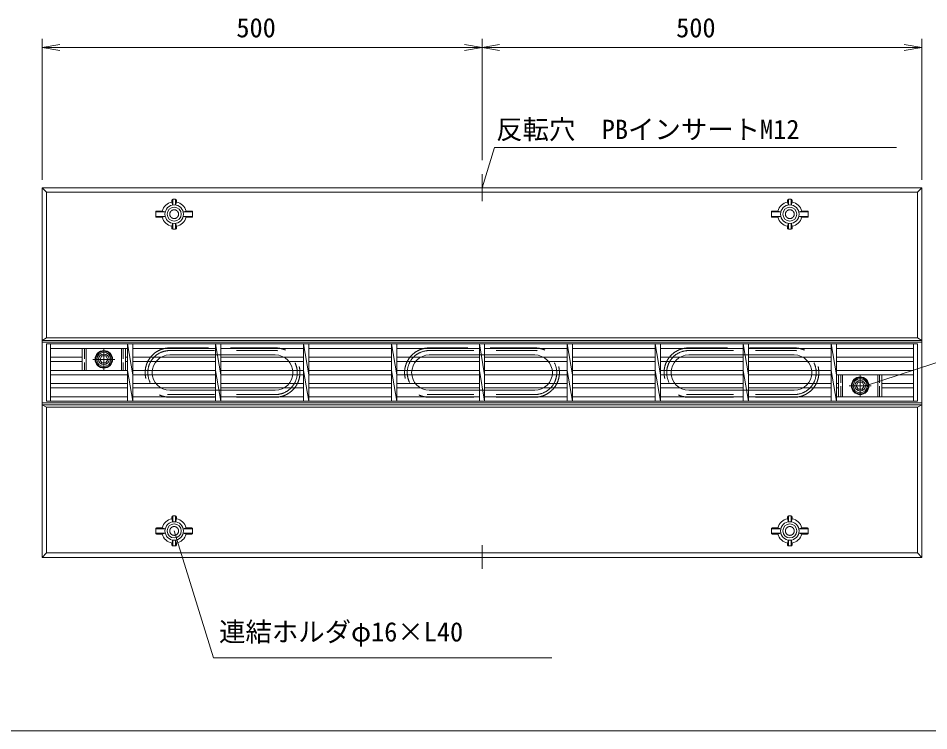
# Model space of a CAD drawing. Units: millimetres, scale not verified. Extents: x 1573 to 15247, y 1105 to 10775.
# Drawn here: x 6499 to 11676, y 1105 to 5154 of the extents above; entities that cross this region are included whole.
import ezdxf
from ezdxf.enums import TextEntityAlignment as Align

# ---------------------------------------------------------------- set-up
doc = ezdxf.new("R2010")
doc.units = ezdxf.units.MM
doc.header["$LTSCALE"] = 20
for name, pattern in [('USER1', [19, 12.7, -6.3]), ('USER2', [4, 3, -1]), ('USER3', [13, 10, -1, 1, -1])]:
    doc.linetypes.add(name, pattern=pattern)
for name, color, linetype, lineweight in [('0_2', 7, 'Continuous', 18), ('D-STR-DIM（寸法）', 7, 'Continuous', 18), ('D-STR-HTXT（旗揚げ）', 7, 'Continuous', 18), ('D-STR-STR1（構造物）', 7, 'Continuous', 18), ('D-STR（構造物外形線）', 1, 'Continuous', 18), ('D-TTL(外枠）', 2, 'Continuous', 18), ('用紙-用紙-GR1_01', 7, 'Continuous', 18)]:
    doc.layers.add(name, color=color, linetype=linetype, lineweight=lineweight)
doc.layers.add('D-STR-TXT（文字）', color=7, linetype='Continuous')
doc.styles.add('ＭＳ ゴシック', font='')
doc.styles.get('ＭＳ ゴシック').set_extended_font_data('MS Gothic')

msp = doc.modelspace()

# ---------------------------------------------------------------- linework, layer by layer
at = {"layer": '0_2'}
for p, q in [((6635.92, 4987.33), (6735.92, 5003.99)), ((6735.92, 4970.66), (6635.92, 4987.33)), ((6635.92, 4987.33), (6735.92, 4987.33)), ((9035.92, 5003.99), (9135.92, 4987.33)), ((9135.92, 4987.33), (9035.92, 4970.66)), ((9135.92, 4987.33), (9035.92, 4987.33)), ((9135.92, 4987.33), (9235.92, 5003.99)), ((9235.92, 4970.66), (9135.92, 4987.33)), ((9135.92, 4987.33), (9235.92, 4987.33)), ((11535.92, 5003.99), (11635.92, 4987.33)), ((11635.92, 4987.33), (11535.92, 4970.66)), ((11635.92, 4987.33), (11535.92, 4987.33))]:
    msp.add_line(p, q, dxfattribs=at)
at = {"layer": 'D-STR-DIM（寸法）'}
for p, q in [((6635.92, 4236.55), (6635.92, 5037.33)), ((9135.92, 4347.36), (9135.92, 5037.33)), ((9135.92, 4347.36), (9135.92, 5037.33)), ((11635.92, 4236.55), (11635.92, 5037.33)), ((9035.92, 4987.33), (6735.92, 4987.33)), ((11535.92, 4987.33), (9235.92, 4987.33))]:
    msp.add_line(p, q, dxfattribs=at)
at = {"layer": 'D-STR-HTXT（旗揚げ）'}
for p, q in [((9135.92, 4190.55), (9206.44, 4419.38)), ((9206.44, 4419.38), (11491.51, 4419.38)), ((11315.92, 3065.55), (11843.14, 3236.91)), ((7385.92, 2240.55), (7609.31, 1518.9)), ((7609.31, 1518.9), (9532.36, 1518.9))]:
    msp.add_line(p, q, dxfattribs=at)
at = {"layer": 'D-STR-STR1（構造物）'}
for p, q in [((9135.92, 4267.36), (9135.92, 4114.16)), ((9135.92, 4190.55), (9136.29, 4200.54)), ((9135.92, 4190.55), (9138.87, 4200.1)), ((9135.92, 4190.55), (9141.24, 4199.01)), ((7373.42, 4109.42), (7373.42, 4121.05)), ((7378.42, 4092.51), (7373.42, 4109.42)), ((7377.92, 4125.55), (7393.92, 4125.55)), ((7378.42, 4125.55), (7378.42, 4092.51)), ((7393.42, 4125.55), (7393.42, 4092.51)), ((7398.42, 4109.42), (7393.42, 4092.51)), ((7398.42, 4121.05), (7398.42, 4109.42)), ((10873.42, 4121.05), (10873.42, 4109.42)), ((10873.42, 4109.42), (10878.42, 4092.51)), ((10893.92, 4125.55), (10877.92, 4125.55)), ((10878.42, 4125.55), (10878.42, 4092.51)), ((10893.42, 4125.55), (10893.42, 4092.51)), ((10893.42, 4092.51), (10898.42, 4109.42)), ((10898.42, 4109.42), (10898.42, 4121.05)), ((7280.92, 4027.55), (7280.92, 4053.55)), ((7334.93, 4053.05), (7280.92, 4053.05)), ((7285.42, 4058.05), (7318.14, 4058.05)), ((7334.93, 4053.05), (7318.14, 4058.05)), ((7453.7, 4058.05), (7436.91, 4053.05)), ((7490.92, 4053.05), (7436.91, 4053.05)), ((7486.42, 4058.05), (7453.7, 4058.05)), ((7490.92, 4027.55), (7490.92, 4053.55)), ((10780.92, 4027.55), (10780.92, 4053.55)), ((10780.92, 4053.05), (10834.93, 4053.05)), ((10785.42, 4058.05), (10818.14, 4058.05)), ((10818.14, 4058.05), (10834.93, 4053.05)), ((10936.91, 4053.05), (10953.7, 4058.05)), ((10936.91, 4053.05), (10990.92, 4053.05)), ((10986.42, 4058.05), (10953.7, 4058.05)), ((10990.92, 4027.55), (10990.92, 4053.55)), ((7334.93, 4028.05), (7280.92, 4028.05)), ((7318.14, 4023.05), (7285.42, 4023.05)), ((7318.14, 4023.05), (7334.93, 4028.05)), ((7378.42, 3988.58), (7373.42, 3971.67)), ((7378.42, 3988.58), (7378.42, 3955.55)), ((7393.42, 3988.58), (7398.42, 3971.67)), ((7393.42, 3988.58), (7393.42, 3955.55)), ((7453.7, 4023.05), (7436.91, 4028.05)), ((7490.92, 4028.05), (7436.91, 4028.05)), ((7486.42, 4023.05), (7453.7, 4023.05)), ((10780.92, 4028.05), (10834.93, 4028.05)), ((10785.42, 4023.05), (10818.14, 4023.05)), ((10818.14, 4023.05), (10834.93, 4028.05)), ((10878.42, 3988.58), (10873.42, 3971.67)), ((10878.42, 3988.58), (10878.42, 3955.55)), ((10893.42, 3988.58), (10898.42, 3971.67)), ((10893.42, 3988.58), (10893.42, 3955.55)), ((10936.91, 4028.05), (10990.92, 4028.05)), ((10953.7, 4023.05), (10936.91, 4028.05)), ((10953.7, 4023.05), (10986.42, 4023.05)), ((7373.42, 3960.05), (7373.42, 3971.67)), ((7393.92, 3955.55), (7377.92, 3955.55)), ((7398.42, 3971.67), (7398.42, 3960.05)), ((10873.42, 3971.67), (10873.42, 3960.05)), ((10877.92, 3955.55), (10893.92, 3955.55)), ((10898.42, 3960.05), (10898.42, 3971.67)), ((7373.42, 2321.05), (7373.42, 2309.42)), ((7378.42, 2292.51), (7373.42, 2309.42)), ((7393.92, 2325.55), (7377.92, 2325.55)), ((7378.42, 2292.51), (7378.42, 2325.55)), ((7393.42, 2292.51), (7393.42, 2325.55)), ((7393.42, 2292.51), (7398.42, 2309.42)), ((7398.42, 2309.42), (7398.42, 2321.05)), ((10873.42, 2309.42), (10873.42, 2321.05)), ((10878.42, 2292.51), (10873.42, 2309.42)), ((10877.92, 2325.55), (10893.92, 2325.55)), ((10878.42, 2292.51), (10878.42, 2325.55)), ((10893.42, 2292.51), (10893.42, 2325.55)), ((10893.42, 2292.51), (10898.42, 2309.42)), ((10898.42, 2321.05), (10898.42, 2309.42)), ((7280.92, 2253.55), (7280.92, 2227.55)), ((7334.93, 2253.05), (7280.92, 2253.05)), ((7334.93, 2228.05), (7280.92, 2228.05)), ((7318.14, 2258.05), (7285.42, 2258.05)), ((7318.14, 2258.05), (7334.93, 2253.05)), ((7334.93, 2228.05), (7318.14, 2223.05)), ((7453.7, 2258.05), (7436.91, 2253.05)), ((7490.92, 2253.05), (7436.91, 2253.05)), ((7490.92, 2228.05), (7436.91, 2228.05)), ((7453.7, 2223.05), (7436.91, 2228.05)), ((7486.42, 2258.05), (7453.7, 2258.05)), ((7490.92, 2253.55), (7490.92, 2227.55)), ((10780.92, 2253.55), (10780.92, 2227.55)), ((10780.92, 2253.05), (10834.93, 2253.05)), ((10780.92, 2228.05), (10834.93, 2228.05)), ((10785.42, 2258.05), (10818.14, 2258.05)), ((10818.14, 2258.05), (10834.93, 2253.05)), ((10818.14, 2223.05), (10834.93, 2228.05)), ((10953.7, 2258.05), (10936.91, 2253.05)), ((10936.91, 2253.05), (10990.92, 2253.05)), ((10936.91, 2228.05), (10953.7, 2223.05)), ((10936.91, 2228.05), (10990.92, 2228.05)), ((10953.7, 2258.05), (10986.42, 2258.05)), ((10990.92, 2253.55), (10990.92, 2227.55)), ((7285.42, 2223.05), (7318.14, 2223.05)), ((7378.42, 2188.58), (7373.42, 2171.67)), ((7378.42, 2155.55), (7378.42, 2188.58)), ((7398.42, 2171.67), (7393.42, 2188.58)), ((7393.42, 2155.55), (7393.42, 2188.58)), ((7486.42, 2223.05), (7453.7, 2223.05)), ((10785.42, 2223.05), (10818.14, 2223.05)), ((10873.42, 2171.67), (10878.42, 2188.58)), ((10878.42, 2155.55), (10878.42, 2188.58)), ((10893.42, 2155.55), (10893.42, 2188.58)), ((10893.42, 2188.58), (10898.42, 2171.67)), ((10986.42, 2223.05), (10953.7, 2223.05)), ((7373.42, 2171.67), (7373.42, 2160.05)), ((7377.92, 2155.55), (7393.92, 2155.55)), ((7398.42, 2160.05), (7398.42, 2171.67)), ((9135.92, 2024.61), (9135.92, 2160.25)), ((10873.42, 2160.05), (10873.42, 2171.67)), ((10893.92, 2155.55), (10877.92, 2155.55)), ((10898.42, 2171.67), (10898.42, 2160.05))]:
    msp.add_line(p, q, dxfattribs=at)
at = {"layer": 'D-STR-STR1（構造物）', "color": 4}
for p, q in [((11610.92, 3303.05), (6660.92, 3303.05)), ((6660.92, 3303.05), (6660.92, 2978.05)), ((6683.42, 3303.05), (6683.42, 2978.05)), ((7120.92, 3278.05), (6683.42, 3278.05)), ((6863.42, 3278.05), (6863.42, 3153.05)), ((6885.92, 3278.05), (6885.92, 3153.05)), ((7085.92, 3278.05), (7085.92, 3153.05)), ((7108.42, 3278.05), (7108.42, 3153.05)), ((7120.92, 3303.05), (7120.92, 2978.05)), ((7120.92, 3303.05), (7150.92, 3128.05)), ((7150.92, 3303.05), (7150.92, 2978.05)), ((7620.92, 3278.05), (7150.92, 3278.05)), ((7620.92, 3303.05), (7620.92, 2978.05)), ((7620.92, 3303.05), (7650.92, 3128.05)), ((7650.92, 3303.05), (7650.92, 2978.05)), ((8120.92, 3278.05), (7650.92, 3278.05)), ((8120.92, 3303.05), (8120.92, 2978.05)), ((8120.92, 3303.05), (8150.92, 3128.05)), ((8150.92, 3303.05), (8150.92, 2978.05)), ((8620.92, 3278.05), (8150.92, 3278.05)), ((8620.92, 3303.05), (8620.92, 2978.05)), ((8620.92, 3303.05), (8650.92, 3128.05)), ((8650.92, 3303.05), (8650.92, 2978.05)), ((9120.92, 3278.05), (8650.92, 3278.05)), ((9120.92, 3303.05), (9120.92, 2978.05)), ((9120.92, 3303.05), (9150.92, 3128.05)), ((9150.92, 3303.05), (9150.92, 2978.05)), ((9620.92, 3278.05), (9150.92, 3278.05)), ((9620.92, 3303.05), (9620.92, 2978.05)), ((9620.92, 3303.05), (9650.92, 3128.05)), ((9650.92, 3303.05), (9650.92, 2978.05)), ((10120.92, 3278.05), (9650.92, 3278.05)), ((10120.92, 3303.05), (10120.92, 2978.05)), ((10120.92, 3303.05), (10150.92, 3128.05)), ((10150.92, 3303.05), (10150.92, 2978.05)), ((10620.92, 3278.05), (10150.92, 3278.05)), ((10620.92, 3303.05), (10620.92, 2978.05)), ((10620.92, 3303.05), (10650.92, 3128.05)), ((10650.92, 3303.05), (10650.92, 2978.05)), ((11120.92, 3278.05), (10650.92, 3278.05)), ((11120.92, 3303.05), (11120.92, 2978.05)), ((11120.92, 3303.05), (11150.92, 3128.05)), ((11150.92, 3303.05), (11150.92, 2978.05)), ((11588.42, 3278.05), (11150.92, 3278.05)), ((11588.42, 2978.05), (11588.42, 3303.05)), ((11610.92, 2978.05), (11610.92, 3303.05)), ((6863.42, 3228.05), (6683.42, 3228.05)), ((6962.83, 3215.55), (6974.38, 3235.55)), ((6974.38, 3195.55), (6962.83, 3215.55)), ((6974.38, 3235.55), (6997.47, 3235.55)), ((6997.47, 3235.55), (7009.02, 3215.55)), ((7009.02, 3215.55), (6997.47, 3195.55)), ((7108.42, 3228.05), (7120.92, 3228.05)), ((7150.92, 3228.05), (7620.92, 3228.05)), ((8120.92, 3228.05), (7650.92, 3228.05)), ((8620.92, 3228.05), (8150.92, 3228.05)), ((9120.92, 3228.05), (8650.92, 3228.05)), ((9620.92, 3228.05), (9150.92, 3228.05)), ((10120.92, 3228.05), (9650.92, 3228.05)), ((10620.92, 3228.05), (10150.92, 3228.05)), ((11120.92, 3228.05), (10650.92, 3228.05)), ((11588.42, 3228.05), (11150.92, 3228.05)), ((6863.42, 3203.05), (6683.42, 3203.05)), ((6997.47, 3195.55), (6974.38, 3195.55)), ((7108.42, 3203.05), (7120.92, 3203.05)), ((7150.92, 3203.05), (7620.92, 3203.05)), ((8120.92, 3203.05), (7650.92, 3203.05)), ((8620.92, 3203.05), (8150.92, 3203.05)), ((9120.92, 3203.05), (8650.92, 3203.05)), ((9620.92, 3203.05), (9150.92, 3203.05)), ((10120.92, 3203.05), (9650.92, 3203.05)), ((10620.92, 3203.05), (10150.92, 3203.05)), ((11120.92, 3203.05), (10650.92, 3203.05)), ((11588.42, 3203.05), (11150.92, 3203.05)), ((7120.92, 3153.05), (6683.42, 3153.05)), ((7120.92, 3128.05), (6683.42, 3128.05)), ((7120.92, 3153.05), (7150.92, 2978.05)), ((7620.92, 3153.05), (7150.92, 3153.05)), ((7620.92, 3128.05), (7150.92, 3128.05)), ((7620.92, 3153.05), (7650.92, 2978.05)), ((8120.92, 3153.05), (7650.92, 3153.05)), ((8120.92, 3128.05), (7650.92, 3128.05)), ((8120.92, 3153.05), (8150.92, 2978.05)), ((8620.92, 3153.05), (8150.92, 3153.05)), ((8620.92, 3128.05), (8150.92, 3128.05)), ((8620.92, 3153.05), (8650.92, 2978.05)), ((9120.92, 3153.05), (8650.92, 3153.05)), ((9120.92, 3128.05), (8650.92, 3128.05)), ((9120.92, 3153.05), (9150.92, 2978.05)), ((9620.92, 3153.05), (9150.92, 3153.05)), ((9620.92, 3128.05), (9150.92, 3128.05)), ((9620.92, 3153.05), (9650.92, 2978.05)), ((10120.92, 3153.05), (9650.92, 3153.05)), ((10120.92, 3128.05), (9650.92, 3128.05)), ((10120.92, 3153.05), (10150.92, 2978.05)), ((10620.92, 3153.05), (10150.92, 3153.05)), ((10620.92, 3128.05), (10150.92, 3128.05)), ((10620.92, 3153.05), (10650.92, 2978.05)), ((11120.92, 3153.05), (10650.92, 3153.05)), ((11120.92, 3128.05), (10650.92, 3128.05)), ((11120.92, 3153.05), (11150.92, 2978.05)), ((11588.42, 3153.05), (11150.92, 3153.05)), ((11588.42, 3128.05), (11150.92, 3128.05)), ((11163.42, 3003.05), (11163.42, 3128.05)), ((11185.92, 3003.05), (11185.92, 3128.05)), ((11385.92, 3003.05), (11385.92, 3128.05)), ((11408.42, 3003.05), (11408.42, 3128.05)), ((7120.92, 3078.05), (6683.42, 3078.05)), ((7620.92, 3078.05), (7150.92, 3078.05)), ((8120.92, 3078.05), (7650.92, 3078.05)), ((8620.92, 3078.05), (8150.92, 3078.05)), ((9120.92, 3078.05), (8650.92, 3078.05)), ((9620.92, 3078.05), (9150.92, 3078.05)), ((10120.92, 3078.05), (9650.92, 3078.05)), ((10620.92, 3078.05), (10150.92, 3078.05)), ((10650.92, 3078.05), (11120.92, 3078.05)), ((11150.92, 3078.05), (11163.42, 3078.05)), ((11262.83, 3065.55), (11274.38, 3085.55)), ((11274.38, 3045.55), (11262.83, 3065.55)), ((11274.38, 3085.55), (11297.47, 3085.55)), ((11297.47, 3085.55), (11309.02, 3065.55)), ((11309.02, 3065.55), (11297.47, 3045.55)), ((11588.42, 3078.05), (11408.42, 3078.05)), ((7120.92, 3053.05), (6683.42, 3053.05)), ((6683.42, 3003.05), (7120.92, 3003.05)), ((7620.92, 3053.05), (7150.92, 3053.05)), ((7150.92, 3003.05), (7620.92, 3003.05)), ((8120.92, 3053.05), (7650.92, 3053.05)), ((7650.92, 3003.05), (8120.92, 3003.05)), ((8620.92, 3053.05), (8150.92, 3053.05)), ((8150.92, 3003.05), (8620.92, 3003.05)), ((9120.92, 3053.05), (8650.92, 3053.05)), ((8650.92, 3003.05), (9120.92, 3003.05)), ((9620.92, 3053.05), (9150.92, 3053.05)), ((9150.92, 3003.05), (9620.92, 3003.05)), ((10120.92, 3053.05), (9650.92, 3053.05)), ((9650.92, 3003.05), (10120.92, 3003.05)), ((10620.92, 3053.05), (10150.92, 3053.05)), ((10150.92, 3003.05), (10620.92, 3003.05)), ((10650.92, 3053.05), (11120.92, 3053.05)), ((10650.92, 3003.05), (11120.92, 3003.05)), ((11150.92, 3053.05), (11163.42, 3053.05)), ((11150.92, 3003.05), (11588.42, 3003.05)), ((11297.47, 3045.55), (11274.38, 3045.55)), ((11588.42, 3053.05), (11408.42, 3053.05)), ((6660.92, 2978.05), (11610.92, 2978.05))]:
    msp.add_line(p, q, dxfattribs=at)
at = {"layer": 'D-STR-STR1（構造物）', "color": 4, "linetype": 'USER2'}
for p, q in [((6875.92, 3278.05), (6875.92, 3153.05)), ((7095.92, 3278.05), (7095.92, 3153.05)), ((11175.92, 3003.05), (11175.92, 3128.05)), ((11395.92, 3003.05), (11395.92, 3128.05))]:
    msp.add_line(p, q, dxfattribs=at)
at = {"layer": 'D-STR-STR1（構造物）', "color": 4, "linetype": 'USER3'}
for p, q in [((6985.92, 3278.05), (6985.92, 3153.05)), ((7048.42, 3215.55), (6923.42, 3215.55)), ((11285.92, 3003.05), (11285.92, 3128.05)), ((11223.42, 3065.55), (11348.42, 3065.55))]:
    msp.add_line(p, q, dxfattribs=at)
at = {"layer": 'D-STR-STR1（構造物）'}
for centre, radius in [((7385.92, 4040.55), 52.5), ((10885.92, 4040.55), 52.5), ((7385.92, 4040.55), 40), ((10885.92, 4040.55), 40), ((6985.92, 3215.55), 30), ((11285.92, 3065.55), 30), ((7385.92, 2240.55), 52.5), ((7385.92, 2240.55), 40), ((10885.92, 2240.55), 52.5), ((10885.92, 2240.55), 40)]:
    msp.add_circle(centre, radius, dxfattribs=at)
at = {"layer": 'D-STR-STR1（構造物）', "linetype": 'USER3'}
for centre in [(7385.92, 4040.55), (10885.92, 4040.55), (7385.92, 2240.55), (10885.92, 2240.55)]:
    msp.add_circle(centre, 25, dxfattribs=at)
at = {"layer": 'D-STR-STR1（構造物）', "color": 4}
for centre, radius in [((6985.92, 3215.55), 50), ((6985.92, 3215.55), 46), ((6985.92, 3215.55), 40), ((11285.92, 3065.55), 50), ((11285.92, 3065.55), 46), ((11285.92, 3065.55), 40)]:
    msp.add_circle(centre, radius, dxfattribs=at)
at = {"layer": 'D-STR-STR1（構造物）'}
for centre, radius, start, end in [((7385.92, 4040.55), 70, 100.28656, 165.52249), ((7377.92, 4121.05), 4.5, 90, 180), ((7393.92, 4121.05), 4.5, 359.99998, 89.99998), ((7385.92, 4040.55), 70, 14.47751, 79.71344), ((10885.92, 4040.55), 70, 100.28656, 165.52249), ((10877.92, 4121.05), 4.5, 90.00002, 180.00002), ((10893.92, 4121.05), 4.5, 0, 90), ((10885.92, 4040.55), 70, 14.47751, 79.71344), ((7285.42, 4053.55), 4.5, 90, 180), ((7486.42, 4053.55), 4.5, 0, 90), ((10785.42, 4053.55), 4.5, 90, 180), ((10986.42, 4053.55), 4.5, 0, 90), ((7285.42, 4027.55), 4.5, 180, 270), ((7385.92, 4040.55), 70, 194.47751, 259.71344), ((7385.92, 4040.55), 70, 280.28656, 345.52249), ((7486.42, 4027.55), 4.5, 270, 0), ((10785.42, 4027.55), 4.5, 180, 270), ((10885.92, 4040.55), 70, 194.47751, 259.71344), ((10885.92, 4040.55), 70, 280.28656, 345.52249), ((10986.42, 4027.55), 4.5, 270, 0), ((7377.92, 3960.05), 4.5, 180, 270), ((7393.92, 3960.05), 4.5, 270, 0), ((10877.92, 3960.05), 4.5, 180, 270), ((10893.92, 3960.05), 4.5, 270, 0), ((7385.92, 2240.55), 70, 100.28656, 165.52249), ((7377.92, 2321.05), 4.5, 90, 180), ((7393.92, 2321.05), 4.5, 0, 90), ((7385.92, 2240.55), 70, 14.47751, 79.71344), ((10885.92, 2240.55), 70, 100.28656, 165.52249), ((10877.92, 2321.05), 4.5, 90, 180), ((10893.92, 2321.05), 4.5, 0, 90), ((10885.92, 2240.55), 70, 14.47751, 79.71344), ((7285.42, 2253.55), 4.5, 90, 180), ((7285.42, 2227.55), 4.5, 180, 270), ((7486.42, 2253.55), 4.5, 0, 90), ((7486.42, 2227.55), 4.5, 270, 0), ((10785.42, 2253.55), 4.5, 90, 180), ((10785.42, 2227.55), 4.5, 180, 270), ((10986.42, 2253.55), 4.5, 0, 90), ((10986.42, 2227.55), 4.5, 270, 0), ((7385.92, 2240.55), 70, 194.47751, 259.71344), ((7385.92, 2240.55), 70, 280.28656, 345.52249), ((10885.92, 2240.55), 70, 194.47751, 259.71344), ((10885.92, 2240.55), 70, 280.28656, 345.52249), ((7377.92, 2160.05), 4.5, 180, 270), ((7393.92, 2160.05), 4.5, 270.00002, 0.00002), ((10877.92, 2160.05), 4.5, 179.99998, 269.99998), ((10893.92, 2160.05), 4.5, 270, 0)]:
    msp.add_arc(centre, radius, start, end, dxfattribs=at)
at = {"layer": 'D-STR（構造物外形線）'}
for p, q in [((11635.92, 4190.55), (6635.92, 4190.55)), ((6635.92, 2090.55), (6635.92, 4190.55)), ((6660.92, 4165.55), (6635.92, 4190.55)), ((6660.92, 3338.05), (6660.92, 4165.55)), ((11610.92, 4165.55), (6660.92, 4165.55)), ((11610.92, 4165.55), (11635.92, 4190.55)), ((11610.92, 3338.05), (11610.92, 4165.55)), ((11635.92, 2090.55), (11635.92, 4190.55)), ((6635.92, 3323.05), (6660.92, 3338.05)), ((11635.92, 3323.05), (6635.92, 3323.05)), ((11610.92, 3338.05), (6660.92, 3338.05)), ((11610.92, 3338.05), (11635.92, 3323.05)), ((11635.92, 3313.05), (6635.92, 3313.05)), ((7360.92, 3240.55), (7960.92, 3240.55)), ((8835.92, 3240.55), (9435.92, 3240.55)), ((10310.92, 3240.55), (10910.92, 3240.55)), ((7360.92, 3040.55), (7960.92, 3040.55)), ((8835.92, 3040.55), (9435.92, 3040.55)), ((10310.92, 3040.55), (10910.92, 3040.55)), ((11635.92, 2968.05), (6635.92, 2968.05)), ((11635.92, 2958.05), (6635.92, 2958.05)), ((6660.92, 2943.05), (6635.92, 2958.05)), ((11610.92, 2943.05), (11635.92, 2958.05)), ((6660.92, 2115.55), (6660.92, 2943.05)), ((11610.92, 2943.05), (6660.92, 2943.05)), ((11610.92, 2115.55), (11610.92, 2943.05)), ((6660.92, 2115.55), (6635.92, 2090.55)), ((11635.92, 2090.55), (6635.92, 2090.55)), ((11610.92, 2115.55), (6660.92, 2115.55)), ((11610.92, 2115.55), (11635.92, 2090.55))]:
    msp.add_line(p, q, dxfattribs=at)
at = {"layer": 'D-STR（構造物外形線）', "linetype": 'USER1'}
for p, q in [((7960.92, 3280.55), (7360.92, 3280.55)), ((7360.92, 3265.55), (7960.92, 3265.55)), ((9435.92, 3280.55), (8835.92, 3280.55)), ((8835.92, 3265.55), (9435.92, 3265.55)), ((10910.92, 3280.55), (10310.92, 3280.55)), ((10310.92, 3265.55), (10910.92, 3265.55)), ((7360.92, 3015.55), (7960.92, 3015.55)), ((8835.92, 3015.55), (9435.92, 3015.55)), ((10310.92, 3015.55), (10910.92, 3015.55)), ((7360.92, 3000.55), (7960.92, 3000.55)), ((8835.92, 3000.55), (9435.92, 3000.55)), ((10310.92, 3000.55), (10910.92, 3000.55))]:
    msp.add_line(p, q, dxfattribs=at)
for centre, radius, start, end in [((7360.92, 3140.55), 140, 90, 270), ((7360.92, 3140.55), 125, 90, 270), ((7960.92, 3140.55), 140, 270, 90), ((7960.92, 3140.55), 125, 270, 90), ((8835.92, 3140.55), 140, 90, 270), ((8835.92, 3140.55), 125, 90, 270), ((9435.92, 3140.55), 140, 270, 90), ((9435.92, 3140.55), 125, 270, 90), ((10310.92, 3140.55), 140, 90, 270), ((10310.92, 3140.55), 125, 90, 270), ((10910.92, 3140.55), 140, 270, 90), ((10910.92, 3140.55), 125, 270, 90)]:
    msp.add_arc(centre, radius, start, end, dxfattribs=at)
at = {"layer": 'D-STR（構造物外形線）'}
for centre, start, end in [((7360.92, 3140.55), 90, 270), ((7960.92, 3140.55), 270, 90), ((8835.92, 3140.55), 90, 270), ((9435.92, 3140.55), 270, 90), ((10310.92, 3140.55), 90, 270), ((10910.92, 3140.55), 270, 90)]:
    msp.add_arc(centre, 100, start, end, dxfattribs=at)
at = {"layer": 'D-TTL(外枠）'}
msp.add_line((1573.24, 1105.12), (15246.76, 1105.12), dxfattribs=at)
at = {"layer": '用紙-用紙-GR1_01'}
for q in [(11324.31, 3070.99), (11325.43, 3068.64), (11325.91, 3066.07)]:
    msp.add_line((11315.92, 3065.55), q, dxfattribs=at)

# ---------------------------------------------------------------- texts
at = {"layer": 'D-STR-DIM（寸法）', "style": 'ＭＳ ゴシック'}
for p in [(7739.35, 5012.33), (10239.35, 5012.33)]:
    msp.add_text('500', height=110, dxfattribs=at).set_placement(p, align=Align.BOTTOM_LEFT)
at = {"layer": 'D-STR-TXT（文字）', "style": 'ＭＳ ゴシック'}
for s, p in [('反転穴\u3000PBインサートM12', (9216.39, 4434.37)), ('連結ホルダφ16×L40', (7641.18, 1579.47))]:
    msp.add_text(s, height=110, dxfattribs=at).set_placement(p, align=Align.BOTTOM_LEFT)

doc.saveas('drawing.dxf')
